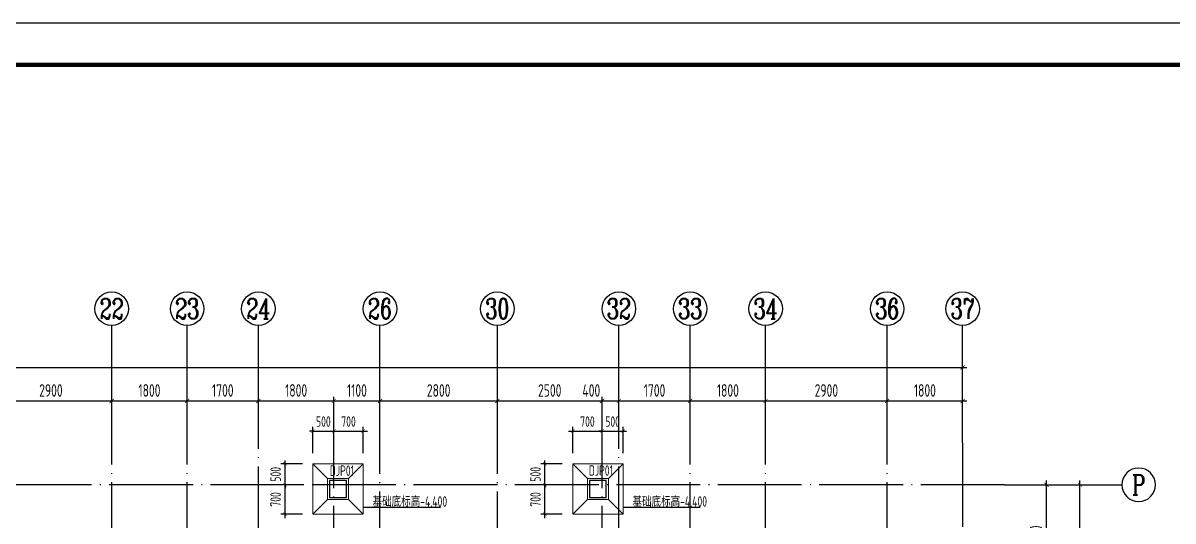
# Model space of a CAD drawing. Extents: x -1058961 to 23600, y -449123 to 2751847.
# Drawn here: x -504510 to -477075, y 35201 to 47080 of the extents above; entities that cross this region are included whole.
import ezdxf
from ezdxf.enums import TextEntityAlignment as Align

# ---------------------------------------------------------------- set-up
doc = ezdxf.new("R2010")
doc.units = 0
doc.header["$LTSCALE"] = 1000
doc.linetypes.add('DASH', pattern=[0.35, 0.25, -0.1])
doc.linetypes.add('DOTE', pattern=[2.42, 2, -0.2, 0.02, -0.2])
doc.layers.get('0').update_dxf_attribs({"linetype": 'CONTINUOUS'})
doc.layers.get('DEFPOINTS').update_dxf_attribs({"linetype": 'CONTINUOUS'})
for name, color, linetype in [('-TK', 7, 'CONTINUOUS'), ('A-AXIS', 1, 'CONTINUOUS'), ('A-DOTE', 10, 'DOTE'), ('AXIS_NUM', 7, 'CONTINUOUS'), ('DIM_ELEV', 3, 'CONTINUOUS'), ('S-J基础底板标注', 3, 'CONTINUOUS'), ('S-Q墙实线', 6, 'CONTINUOUS'), ('S-Q墙虚线', 6, 'DASH'), ('S-Y一般标注', 3, 'CONTINUOUS'), ('独立基础', 2, 'CONTINUOUS')]:
    doc.layers.add(name, color=color, linetype=linetype)
doc.layers.add('独基集中标注', color=7, linetype='CONTINUOUS', lineweight=18)
doc.styles.add('TSSD_Axis', font='complex.shx', dxfattribs={"width": 0.7, "bigfont": 'hztxt.shx'})
doc.styles.add('TSSD_DIMENSION', font='Tssdeng.shx', dxfattribs={"width": 0.7, "bigfont": 'tssdchn.shx'})
doc.styles.add('样式 1', font='yjkeng.shx', dxfattribs={"width": 0.7, "height": 250, "bigfont": 'yjkchn.shx'})
doc.dimstyles.new('TSSD_100_100', dxfattribs={"dimtxt": 300, "dimasz": 100, "dimexe": 100, "dimexo": 250, "dimgap": 100, "dimtad": 1, "dimdec": 0, "dimzin": 0, "dimdsep": 46, "dimtxsty": 'TSSD_DIMENSION', "dimblk": 'ARCHTICK', "dimcen": 0, "dimdle": 100, "dimclrt": 7, "dimadec": 0, "dimazin": 0, "dimtfac": 1, "dimtdec": 0, "dimtix": 1, "dimtmove": 2, "dimatfit": 3, "dimldrblk": 'ARCHTICK', "dimfxl": 0, "dimtolj": 1, "dimtzin": 0, "dimarcsym": 0})
doc.dimstyles.new('TSSD_100_100$0', dxfattribs={"dimtxt": 300, "dimasz": 80, "dimexe": 100, "dimexo": 250, "dimgap": 100, "dimtad": 1, "dimdec": 0, "dimzin": 0, "dimdsep": 46, "dimtxsty": 'TSSD_DIMENSION', "dimblk": 'ARCHTICK', "dimcen": 0, "dimdle": 100, "dimclrd": 3, "dimclre": 3, "dimclrt": 7, "dimadec": 0, "dimazin": 0, "dimtfac": 1, "dimtdec": 0, "dimtix": 1, "dimtmove": 2, "dimatfit": 3, "dimldrblk": 'ARCHTICK', "dimfxl": 0, "dimtolj": 1, "dimtzin": 0, "dimarcsym": 0})

# ---------------------------------------------------------------- blocks, each defined once
blk = doc.blocks.new('_ArchTick')
at = {"color": 0, "linetype": 'ByBlock', "const_width": 0.15}
blk.add_lwpolyline([(-0.5, -0.5), (0.5, 0.5)], dxfattribs=at)
blk = doc.blocks.new('*D591')
at = {"layer": 'DEFPOINTS', "color": 0}
for p in [(-498258, 36565), (-497594, 36565), (-497594, 36065)]:
    blk.add_point(p, dxfattribs=at)
at = {"layer": 'S-J基础底板标注', "color": 3, "lineweight": -2}
for p, q in [((-497844, 36565), (-498358, 36565)), ((-498258, 36565), (-498258, 36645)), ((-498258, 36065), (-498258, 36565)), ((-497844, 36065), (-498358, 36065)), ((-498258, 36065), (-498258, 35985))]:
    blk.add_line(p, q, dxfattribs=at)
at = {"layer": 'S-J基础底板标注', "color": 3, "lineweight": -2, "xscale": 80, "yscale": 80, "zscale": 80}
for p, rotation in [((-498258, 36565), 270), ((-498258, 36065), 90)]:
    blk.add_blockref('_ArchTick', p, dxfattribs=dict(at, rotation=rotation))
at = {"layer": 'S-J基础底板标注', "color": 7, "insert": (-498483, 36315), "char_height": 250, "attachment_point": 5, "rotation": 90, "style": 'TSSD_DIMENSION'}
blk.add_mtext('\\A1;500', dxfattribs=at)
blk = doc.blocks.new('*D593')
at = {"layer": 'DEFPOINTS', "color": 0}
for p in [(-492058, 36065), (-491394, 36065), (-491394, 35365)]:
    blk.add_point(p, dxfattribs=at)
at = {"layer": 'S-J基础底板标注', "color": 3, "lineweight": -2}
for p, q in [((-491644, 36065), (-492158, 36065)), ((-492058, 35265), (-492058, 36165)), ((-491644, 35365), (-492158, 35365))]:
    blk.add_line(p, q, dxfattribs=at)
at = {"layer": 'S-J基础底板标注', "color": 3, "lineweight": -2, "xscale": 80, "yscale": 80, "zscale": 80}
for p, rotation in [((-492058, 36065), 90), ((-492058, 35365), 270)]:
    blk.add_blockref('_ArchTick', p, dxfattribs=dict(at, rotation=rotation))
at = {"layer": 'S-J基础底板标注', "color": 7, "insert": (-492283, 35715), "char_height": 250, "attachment_point": 5, "rotation": 90, "style": 'TSSD_DIMENSION'}
blk.add_mtext('\\A1;700', dxfattribs=at)
blk = doc.blocks.new('*D601')
at = {"layer": 'DEFPOINTS', "color": 0}
for p in [(-498258, 36065), (-497594, 36065), (-497594, 35365)]:
    blk.add_point(p, dxfattribs=at)
at = {"layer": 'S-J基础底板标注', "color": 3, "lineweight": -2}
for p, q in [((-497844, 36065), (-498358, 36065)), ((-498258, 35265), (-498258, 36165)), ((-497844, 35365), (-498358, 35365))]:
    blk.add_line(p, q, dxfattribs=at)
at = {"layer": 'S-J基础底板标注', "color": 3, "lineweight": -2, "xscale": 80, "yscale": 80, "zscale": 80}
for p, rotation in [((-498258, 36065), 90), ((-498258, 35365), 270)]:
    blk.add_blockref('_ArchTick', p, dxfattribs=dict(at, rotation=rotation))
at = {"layer": 'S-J基础底板标注', "color": 7, "insert": (-498483, 35715), "char_height": 250, "attachment_point": 5, "rotation": 90, "style": 'TSSD_DIMENSION'}
blk.add_mtext('\\A1;700', dxfattribs=at)
blk = doc.blocks.new('*D603')
at = {"layer": 'DEFPOINTS', "color": 0}
for p in [(-492058, 36565), (-491394, 36565), (-491394, 36065)]:
    blk.add_point(p, dxfattribs=at)
at = {"layer": 'S-J基础底板标注', "color": 3, "lineweight": -2}
for p, q in [((-491644, 36565), (-492158, 36565)), ((-492058, 36565), (-492058, 36645)), ((-492058, 36065), (-492058, 36565)), ((-491644, 36065), (-492158, 36065)), ((-492058, 36065), (-492058, 35985))]:
    blk.add_line(p, q, dxfattribs=at)
at = {"layer": 'S-J基础底板标注', "color": 3, "lineweight": -2, "xscale": 80, "yscale": 80, "zscale": 80}
for p, rotation in [((-492058, 36565), 270), ((-492058, 36065), 90)]:
    blk.add_blockref('_ArchTick', p, dxfattribs=dict(at, rotation=rotation))
at = {"layer": 'S-J基础底板标注', "color": 7, "insert": (-492283, 36315), "char_height": 250, "attachment_point": 5, "rotation": 90, "style": 'TSSD_DIMENSION'}
blk.add_mtext('\\A1;500', dxfattribs=at)
blk = doc.blocks.new('*D609')
at = {"layer": 'DEFPOINTS', "color": 0}
for p in [(-490194, 37347), (-490694, 36565), (-490194, 36565)]:
    blk.add_point(p, dxfattribs=at)
at = {"layer": 'S-J基础底板标注', "color": 3, "lineweight": -2}
for p, q in [((-490694, 37347), (-490774, 37347)), ((-490694, 36815), (-490694, 37447)), ((-490694, 37347), (-490194, 37347)), ((-490194, 36815), (-490194, 37447)), ((-490194, 37347), (-490114, 37347))]:
    blk.add_line(p, q, dxfattribs=at)
at = {"layer": 'S-J基础底板标注', "color": 3, "lineweight": -2, "xscale": 80, "yscale": 80, "zscale": 80}
for p, rotation in [((-490694, 37347), 359.9998922916083), ((-490194, 37347), 179.9998922916083)]:
    blk.add_blockref('_ArchTick', p, dxfattribs=dict(at, rotation=rotation))
at = {"layer": 'S-J基础底板标注', "color": 7, "insert": (-490444, 37572), "char_height": 250, "attachment_point": 5, "rotation": 359.9999, "style": 'TSSD_DIMENSION'}
blk.add_mtext('\\A1;500', dxfattribs=at)
blk = doc.blocks.new('*D611')
at = {"layer": 'DEFPOINTS', "color": 0}
for p in [(-496394, 37347), (-497094, 36565), (-496394, 36565)]:
    blk.add_point(p, dxfattribs=at)
at = {"layer": 'S-J基础底板标注', "color": 3, "lineweight": -2}
for p, q in [((-497194, 37347), (-496294, 37347)), ((-497094, 36815), (-497094, 37447)), ((-496394, 36815), (-496394, 37447))]:
    blk.add_line(p, q, dxfattribs=at)
at = {"layer": 'S-J基础底板标注', "color": 3, "lineweight": -2, "xscale": 80, "yscale": 80, "zscale": 80}
for p, rotation in [((-497094, 37347), 179.9998922941137), ((-496394, 37347), 359.9998922941137)]:
    blk.add_blockref('_ArchTick', p, dxfattribs=dict(at, rotation=rotation))
at = {"layer": 'S-J基础底板标注', "color": 7, "insert": (-496744, 37572), "char_height": 250, "attachment_point": 5, "rotation": 359.9999, "style": 'TSSD_DIMENSION'}
blk.add_mtext('\\A1;700', dxfattribs=at)
blk = doc.blocks.new('ts_axno')
at = {"color": 0, "linetype": 'ByBlock', "lineweight": -2}
blk.add_circle((0, 0), 0.5, dxfattribs=at)
at = {"color": 0, "linetype": 'ByBlock', "lineweight": -2, "style": 'TSSD_Axis', "width": 0.7}
blk.add_attdef('A', text='', height=0.6, dxfattribs=at).set_placement((0, 0), align=Align.MIDDLE_CENTER)
blk = doc.blocks.new('*D3137')
at = {"layer": 'DEFPOINTS', "color": 0}
for p in [(34300, 22100), (31400, 21100), (34300, 21100)]:
    blk.add_point(p, dxfattribs=at)
at = {"layer": 'S-Y一般标注', "color": 0, "lineweight": -2}
for p, q in [((31300, 22100), (34400, 22100)), ((31400, 21350), (31400, 22200)), ((34300, 21350), (34300, 22200))]:
    blk.add_line(p, q, dxfattribs=at)
at = {"layer": 'S-Y一般标注', "color": 0, "lineweight": -2, "xscale": 100, "yscale": 100, "zscale": 100, "rotation": 180}
blk.add_blockref('_ArchTick', (31400, 22100), dxfattribs=at)
at = {"layer": 'S-Y一般标注', "color": 0, "lineweight": -2, "xscale": 100, "yscale": 100, "zscale": 100}
blk.add_blockref('_ArchTick', (34300, 22100), dxfattribs=at)
at = {"layer": 'S-Y一般标注', "color": 7, "insert": (32850, 22350), "char_height": 300, "attachment_point": 5, "style": 'TSSD_DIMENSION'}
blk.add_mtext('\\A1;2900', dxfattribs=at)
blk = doc.blocks.new('*D3138')
at = {"layer": 'DEFPOINTS', "color": 0}
for p in [(36100, 22100), (34300, 21100), (36100, 21100)]:
    blk.add_point(p, dxfattribs=at)
at = {"layer": 'S-Y一般标注', "color": 0, "lineweight": -2}
for p, q in [((34200, 22100), (36200, 22100)), ((34300, 21350), (34300, 22200)), ((36100, 21350), (36100, 22200))]:
    blk.add_line(p, q, dxfattribs=at)
at = {"layer": 'S-Y一般标注', "color": 0, "lineweight": -2, "xscale": 100, "yscale": 100, "zscale": 100, "rotation": 180}
blk.add_blockref('_ArchTick', (34300, 22100), dxfattribs=at)
at = {"layer": 'S-Y一般标注', "color": 0, "lineweight": -2, "xscale": 100, "yscale": 100, "zscale": 100}
blk.add_blockref('_ArchTick', (36100, 22100), dxfattribs=at)
at = {"layer": 'S-Y一般标注', "color": 7, "insert": (35200, 22350), "char_height": 300, "attachment_point": 5, "style": 'TSSD_DIMENSION'}
blk.add_mtext('\\A1;1800', dxfattribs=at)
blk = doc.blocks.new('*D3139')
at = {"layer": 'DEFPOINTS', "color": 0}
for p in [(37800, 22100), (36100, 21100), (37800, 21100)]:
    blk.add_point(p, dxfattribs=at)
at = {"layer": 'S-Y一般标注', "color": 0, "lineweight": -2}
for p, q in [((36000, 22100), (37900, 22100)), ((36100, 21350), (36100, 22200)), ((37800, 21350), (37800, 22200))]:
    blk.add_line(p, q, dxfattribs=at)
at = {"layer": 'S-Y一般标注', "color": 0, "lineweight": -2, "xscale": 100, "yscale": 100, "zscale": 100, "rotation": 180}
blk.add_blockref('_ArchTick', (36100, 22100), dxfattribs=at)
at = {"layer": 'S-Y一般标注', "color": 0, "lineweight": -2, "xscale": 100, "yscale": 100, "zscale": 100}
blk.add_blockref('_ArchTick', (37800, 22100), dxfattribs=at)
at = {"layer": 'S-Y一般标注', "color": 7, "insert": (36950, 22350), "char_height": 300, "attachment_point": 5, "style": 'TSSD_DIMENSION'}
blk.add_mtext('\\A1;1700', dxfattribs=at)
blk = doc.blocks.new('*D3140')
at = {"layer": 'DEFPOINTS', "color": 0}
for p in [(40700, 22100), (39600, 21100), (40700, 21100)]:
    blk.add_point(p, dxfattribs=at)
at = {"layer": 'S-Y一般标注', "color": 0, "lineweight": -2}
for p, q in [((39500, 22100), (40800, 22100)), ((39600, 21350), (39600, 22200)), ((40700, 21350), (40700, 22200))]:
    blk.add_line(p, q, dxfattribs=at)
at = {"layer": 'S-Y一般标注', "color": 0, "lineweight": -2, "xscale": 100, "yscale": 100, "zscale": 100, "rotation": 180}
blk.add_blockref('_ArchTick', (39600, 22100), dxfattribs=at)
at = {"layer": 'S-Y一般标注', "color": 0, "lineweight": -2, "xscale": 100, "yscale": 100, "zscale": 100}
blk.add_blockref('_ArchTick', (40700, 22100), dxfattribs=at)
at = {"layer": 'S-Y一般标注', "color": 7, "insert": (40150, 22350), "char_height": 300, "attachment_point": 5, "style": 'TSSD_DIMENSION'}
blk.add_mtext('\\A1;1100', dxfattribs=at)
blk = doc.blocks.new('*D3141')
at = {"layer": 'DEFPOINTS', "color": 0}
for p in [(43500, 22100), (40700, 21100), (43500, 21100)]:
    blk.add_point(p, dxfattribs=at)
at = {"layer": 'S-Y一般标注', "color": 0, "lineweight": -2}
for p, q in [((40600, 22100), (43600, 22100)), ((40700, 21350), (40700, 22200)), ((43500, 21350), (43500, 22200))]:
    blk.add_line(p, q, dxfattribs=at)
at = {"layer": 'S-Y一般标注', "color": 0, "lineweight": -2, "xscale": 100, "yscale": 100, "zscale": 100, "rotation": 180}
blk.add_blockref('_ArchTick', (40700, 22100), dxfattribs=at)
at = {"layer": 'S-Y一般标注', "color": 0, "lineweight": -2, "xscale": 100, "yscale": 100, "zscale": 100}
blk.add_blockref('_ArchTick', (43500, 22100), dxfattribs=at)
at = {"layer": 'S-Y一般标注', "color": 7, "insert": (42100, 22350), "char_height": 300, "attachment_point": 5, "style": 'TSSD_DIMENSION'}
blk.add_mtext('\\A1;2800', dxfattribs=at)
blk = doc.blocks.new('*D3142')
at = {"layer": 'DEFPOINTS', "color": 0}
for p in [(46400, 22100), (46000, 21100), (46400, 21100)]:
    blk.add_point(p, dxfattribs=at)
at = {"layer": 'S-Y一般标注', "color": 0, "lineweight": -2}
for p, q in [((45900, 22100), (46500, 22100)), ((46000, 21350), (46000, 22200)), ((46400, 21350), (46400, 22200))]:
    blk.add_line(p, q, dxfattribs=at)
at = {"layer": 'S-Y一般标注', "color": 0, "lineweight": -2, "xscale": 100, "yscale": 100, "zscale": 100, "rotation": 180}
blk.add_blockref('_ArchTick', (46000, 22100), dxfattribs=at)
at = {"layer": 'S-Y一般标注', "color": 0, "lineweight": -2, "xscale": 100, "yscale": 100, "zscale": 100}
blk.add_blockref('_ArchTick', (46400, 22100), dxfattribs=at)
at = {"layer": 'S-Y一般标注', "color": 7, "insert": (45742, 22350), "char_height": 300, "attachment_point": 5, "style": 'TSSD_DIMENSION'}
blk.add_mtext('\\A1;400', dxfattribs=at)
blk = doc.blocks.new('*D3143')
at = {"layer": 'DEFPOINTS', "color": 0}
for p in [(48100, 22100), (46400, 21100), (48100, 21100)]:
    blk.add_point(p, dxfattribs=at)
at = {"layer": 'S-Y一般标注', "color": 0, "lineweight": -2}
for p, q in [((46300, 22100), (48200, 22100)), ((46400, 21350), (46400, 22200)), ((48100, 21350), (48100, 22200))]:
    blk.add_line(p, q, dxfattribs=at)
at = {"layer": 'S-Y一般标注', "color": 0, "lineweight": -2, "xscale": 100, "yscale": 100, "zscale": 100, "rotation": 180}
blk.add_blockref('_ArchTick', (46400, 22100), dxfattribs=at)
at = {"layer": 'S-Y一般标注', "color": 0, "lineweight": -2, "xscale": 100, "yscale": 100, "zscale": 100}
blk.add_blockref('_ArchTick', (48100, 22100), dxfattribs=at)
at = {"layer": 'S-Y一般标注', "color": 7, "insert": (47250, 22350), "char_height": 300, "attachment_point": 5, "style": 'TSSD_DIMENSION'}
blk.add_mtext('\\A1;1700', dxfattribs=at)
blk = doc.blocks.new('*D3144')
at = {"layer": 'DEFPOINTS', "color": 0}
for p in [(49900, 22100), (48100, 21100), (49900, 21100)]:
    blk.add_point(p, dxfattribs=at)
at = {"layer": 'S-Y一般标注', "color": 0, "lineweight": -2}
for p, q in [((48000, 22100), (50000, 22100)), ((48100, 21350), (48100, 22200)), ((49900, 21350), (49900, 22200))]:
    blk.add_line(p, q, dxfattribs=at)
at = {"layer": 'S-Y一般标注', "color": 0, "lineweight": -2, "xscale": 100, "yscale": 100, "zscale": 100, "rotation": 180}
blk.add_blockref('_ArchTick', (48100, 22100), dxfattribs=at)
at = {"layer": 'S-Y一般标注', "color": 0, "lineweight": -2, "xscale": 100, "yscale": 100, "zscale": 100}
blk.add_blockref('_ArchTick', (49900, 22100), dxfattribs=at)
at = {"layer": 'S-Y一般标注', "color": 7, "insert": (49000, 22350), "char_height": 300, "attachment_point": 5, "style": 'TSSD_DIMENSION'}
blk.add_mtext('\\A1;1800', dxfattribs=at)
blk = doc.blocks.new('*D3145')
at = {"layer": 'DEFPOINTS', "color": 0}
for p in [(52800, 22100), (49900, 21100), (52800, 21100)]:
    blk.add_point(p, dxfattribs=at)
at = {"layer": 'S-Y一般标注', "color": 0, "lineweight": -2}
for p, q in [((49800, 22100), (52900, 22100)), ((49900, 21350), (49900, 22200)), ((52800, 21350), (52800, 22200))]:
    blk.add_line(p, q, dxfattribs=at)
at = {"layer": 'S-Y一般标注', "color": 0, "lineweight": -2, "xscale": 100, "yscale": 100, "zscale": 100, "rotation": 180}
blk.add_blockref('_ArchTick', (49900, 22100), dxfattribs=at)
at = {"layer": 'S-Y一般标注', "color": 0, "lineweight": -2, "xscale": 100, "yscale": 100, "zscale": 100}
blk.add_blockref('_ArchTick', (52800, 22100), dxfattribs=at)
at = {"layer": 'S-Y一般标注', "color": 7, "insert": (51350, 22350), "char_height": 300, "attachment_point": 5, "style": 'TSSD_DIMENSION'}
blk.add_mtext('\\A1;2900', dxfattribs=at)
blk = doc.blocks.new('*D3146')
at = {"layer": 'DEFPOINTS', "color": 0}
for p in [(54600, 22100), (52800, 21100), (54600, 21100)]:
    blk.add_point(p, dxfattribs=at)
at = {"layer": 'S-Y一般标注', "color": 0, "lineweight": -2}
for p, q in [((52700, 22100), (54700, 22100)), ((52800, 21350), (52800, 22200)), ((54600, 21350), (54600, 22200))]:
    blk.add_line(p, q, dxfattribs=at)
at = {"layer": 'S-Y一般标注', "color": 0, "lineweight": -2, "xscale": 100, "yscale": 100, "zscale": 100, "rotation": 180}
blk.add_blockref('_ArchTick', (52800, 22100), dxfattribs=at)
at = {"layer": 'S-Y一般标注', "color": 0, "lineweight": -2, "xscale": 100, "yscale": 100, "zscale": 100}
blk.add_blockref('_ArchTick', (54600, 22100), dxfattribs=at)
at = {"layer": 'S-Y一般标注', "color": 7, "insert": (53700, 22350), "char_height": 300, "attachment_point": 5, "style": 'TSSD_DIMENSION'}
blk.add_mtext('\\A1;1800', dxfattribs=at)
blk = doc.blocks.new('*D3147')
at = {"layer": 'DEFPOINTS', "color": 0}
for p in [(54600, 22900), (4600, 21100), (54600, 21100)]:
    blk.add_point(p, dxfattribs=at)
at = {"layer": 'S-Y一般标注', "color": 0, "lineweight": -2}
for p, q in [((4500, 22900), (54700, 22900)), ((4600, 21350), (4600, 23000)), ((54600, 21350), (54600, 23000))]:
    blk.add_line(p, q, dxfattribs=at)
at = {"layer": 'S-Y一般标注', "color": 0, "lineweight": -2, "xscale": 100, "yscale": 100, "zscale": 100, "rotation": 180}
blk.add_blockref('_ArchTick', (4600, 22900), dxfattribs=at)
at = {"layer": 'S-Y一般标注', "color": 0, "lineweight": -2, "xscale": 100, "yscale": 100, "zscale": 100}
blk.add_blockref('_ArchTick', (54600, 22900), dxfattribs=at)
at = {"layer": 'S-Y一般标注', "color": 7, "insert": (29600, 23150), "char_height": 300, "attachment_point": 5, "style": 'TSSD_DIMENSION'}
blk.add_mtext('\\A1;50000', dxfattribs=at)
blk = doc.blocks.new('*D3162')
at = {"layer": 'DEFPOINTS', "color": 0}
for p in [(39600, 22100), (37800, 21100), (39600, 21100)]:
    blk.add_point(p, dxfattribs=at)
at = {"layer": 'S-Y一般标注', "color": 0, "lineweight": -2}
for p, q in [((37700, 22100), (39700, 22100)), ((37800, 21350), (37800, 22200)), ((39600, 21350), (39600, 22200))]:
    blk.add_line(p, q, dxfattribs=at)
at = {"layer": 'S-Y一般标注', "color": 0, "lineweight": -2, "xscale": 100, "yscale": 100, "zscale": 100, "rotation": 180}
blk.add_blockref('_ArchTick', (37800, 22100), dxfattribs=at)
at = {"layer": 'S-Y一般标注', "color": 0, "lineweight": -2, "xscale": 100, "yscale": 100, "zscale": 100}
blk.add_blockref('_ArchTick', (39600, 22100), dxfattribs=at)
at = {"layer": 'S-Y一般标注', "color": 7, "insert": (38700, 22350), "char_height": 300, "attachment_point": 5, "style": 'TSSD_DIMENSION'}
blk.add_mtext('\\A1;1800', dxfattribs=at)
blk = doc.blocks.new('*D3163')
at = {"layer": 'DEFPOINTS', "color": 0}
for p in [(46000, 22100), (43500, 21100), (46000, 21100)]:
    blk.add_point(p, dxfattribs=at)
at = {"layer": 'S-Y一般标注', "color": 0, "lineweight": -2}
for p, q in [((43400, 22100), (46100, 22100)), ((43500, 21350), (43500, 22200)), ((46000, 21350), (46000, 22200))]:
    blk.add_line(p, q, dxfattribs=at)
at = {"layer": 'S-Y一般标注', "color": 0, "lineweight": -2, "xscale": 100, "yscale": 100, "zscale": 100, "rotation": 180}
blk.add_blockref('_ArchTick', (43500, 22100), dxfattribs=at)
at = {"layer": 'S-Y一般标注', "color": 0, "lineweight": -2, "xscale": 100, "yscale": 100, "zscale": 100}
blk.add_blockref('_ArchTick', (46000, 22100), dxfattribs=at)
at = {"layer": 'S-Y一般标注', "color": 7, "insert": (44750, 22350), "char_height": 300, "attachment_point": 5, "style": 'TSSD_DIMENSION'}
blk.add_mtext('\\A1;2500', dxfattribs=at)
blk = doc.blocks.new('*D3187')
at = {"layer": 'DEFPOINTS', "color": 0}
for p in [(55600, 20100), (57400, 20100), (55600, 4600)]:
    blk.add_point(p, dxfattribs=at)
at = {"layer": 'S-Y一般标注', "color": 0, "lineweight": -2}
for p, q in [((55850, 20100), (57500, 20100)), ((57400, 4500), (57400, 20200)), ((55850, 4600), (57500, 4600))]:
    blk.add_line(p, q, dxfattribs=at)
at = {"layer": 'S-Y一般标注', "color": 0, "lineweight": -2, "xscale": 100, "yscale": 100, "zscale": 100}
for p, rotation in [((57400, 20100), 90), ((57400, 4600), 270)]:
    blk.add_blockref('_ArchTick', p, dxfattribs=dict(at, rotation=rotation))
at = {"layer": 'S-Y一般标注', "color": 7, "insert": (57150, 12350), "char_height": 300, "attachment_point": 5, "rotation": 90, "style": 'TSSD_DIMENSION'}
blk.add_mtext('\\A1;15500', dxfattribs=at)
blk = doc.blocks.new('*D3190')
at = {"layer": 'DEFPOINTS', "color": 0}
for p in [(55600, 20100), (56600, 20100), (55600, 17600)]:
    blk.add_point(p, dxfattribs=at)
at = {"layer": 'S-Y一般标注', "color": 0, "lineweight": -2}
for p, q in [((55850, 20100), (56700, 20100)), ((56600, 17500), (56600, 20200)), ((55850, 17600), (56700, 17600))]:
    blk.add_line(p, q, dxfattribs=at)
at = {"layer": 'S-Y一般标注', "color": 0, "lineweight": -2, "xscale": 100, "yscale": 100, "zscale": 100}
for p, rotation in [((56600, 20100), 90), ((56600, 17600), 270)]:
    blk.add_blockref('_ArchTick', p, dxfattribs=dict(at, rotation=rotation))
at = {"layer": 'S-Y一般标注', "color": 7, "insert": (56350, 18850), "char_height": 300, "attachment_point": 5, "rotation": 90, "style": 'TSSD_DIMENSION'}
blk.add_mtext('\\A1;2500', dxfattribs=at)
blk = doc.blocks.new('*D2797')
at = {"layer": 'DEFPOINTS', "color": 0}
for p in [(-497094, 37347), (-497594, 36565), (-497094, 36565)]:
    blk.add_point(p, dxfattribs=at)
at = {"layer": 'S-J基础底板标注', "color": 3, "lineweight": -2}
for p, q in [((-497594, 37347), (-497674, 37347)), ((-497594, 36815), (-497594, 37447)), ((-497594, 37347), (-497094, 37347)), ((-497094, 36815), (-497094, 37447)), ((-497094, 37347), (-497014, 37347))]:
    blk.add_line(p, q, dxfattribs=at)
at = {"layer": 'S-J基础底板标注', "color": 3, "lineweight": -2, "xscale": 80, "yscale": 80, "zscale": 80}
for p, rotation in [((-497594, 37347), 359.9998922941203), ((-497094, 37347), 179.9998922941203)]:
    blk.add_blockref('_ArchTick', p, dxfattribs=dict(at, rotation=rotation))
at = {"layer": 'S-J基础底板标注', "color": 7, "insert": (-497344, 37572), "char_height": 250, "attachment_point": 5, "rotation": 359.9999, "style": 'TSSD_DIMENSION'}
blk.add_mtext('\\A1;500', dxfattribs=at)
blk = doc.blocks.new('*D2798')
at = {"layer": 'DEFPOINTS', "color": 0}
for p in [(-490694, 37347), (-491394, 36565), (-490694, 36565)]:
    blk.add_point(p, dxfattribs=at)
at = {"layer": 'S-J基础底板标注', "color": 3, "lineweight": -2}
for p, q in [((-491494, 37347), (-490594, 37347)), ((-491394, 36815), (-491394, 37447)), ((-490694, 36815), (-490694, 37447))]:
    blk.add_line(p, q, dxfattribs=at)
at = {"layer": 'S-J基础底板标注', "color": 3, "lineweight": -2, "xscale": 80, "yscale": 80, "zscale": 80}
for p, rotation in [((-491394, 37347), 179.9998922941461), ((-490694, 37347), 359.999892294146)]:
    blk.add_blockref('_ArchTick', p, dxfattribs=dict(at, rotation=rotation))
at = {"layer": 'S-J基础底板标注', "color": 7, "insert": (-491044, 37572), "char_height": 250, "attachment_point": 5, "rotation": 359.9999, "style": 'TSSD_DIMENSION'}
blk.add_mtext('\\A1;700', dxfattribs=at)
blk = doc.blocks.new('A1')
blk.add_lwpolyline([(0, 59400), (0, 0), (84100, 0), (84100, 59400)], close=True)
at = {"const_width": 100}
blk.add_lwpolyline([(2500, 58400), (2500, 1000), (83100, 1000), (83100, 58400)], close=True, dxfattribs=at)
blk = doc.blocks.new('20210824.17211196')
at = {"layer": 'S-Q墙虚线', "linetype": 'ByBlock'}
for points in [[(132642, 73029), (132242, 73029), (132242, 72629), (132642, 72629)], [(138842, 73029), (138442, 73029), (138442, 72629), (138842, 72629)]]:
    blk.add_lwpolyline(points, close=True, dxfattribs=at)
blk = doc.blocks.new('20210726.16350016')
at = {"layer": 'A-AXIS'}
for p, q in [((34300, 21100), (34300, 23900)), ((36100, 21100), (36100, 23900)), ((37800, 21100), (37800, 23900)), ((40700, 21100), (40700, 23900)), ((43500, 21100), (43500, 23900)), ((46400, 21100), (46400, 23900)), ((48100, 21100), (48100, 23900)), ((49900, 21100), (49900, 23900)), ((52800, 21100), (52800, 23900)), ((54600, 21100), (54600, 23900)), ((55600, 20100), (58400, 20100))]:
    blk.add_line(p, q, dxfattribs=at)
at = {"layer": 'A-DOTE'}
for p, q in [((34300, 10900), (34300, 21100)), ((36100, 10900), (36100, 21100)), ((37800, 13700), (37800, 21100)), ((39600, 17600), (39600, 21100)), ((40700, 13100.3), (40700, 21100)), ((43500, 13100.3), (43500, 21100)), ((46000, 17600), (46000, 21100)), ((46400, 13700), (46400, 21100)), ((48100, 10900), (48100, 21100)), ((49900, 10900), (49900, 21100)), ((52800, 10900), (52800, 21100)), ((54600, 21100), (54600, 3600)), ((55600, 20100), (3600, 20100))]:
    blk.add_line(p, q, dxfattribs=at)
at = {"layer": 'A-AXIS'}
ref = blk.add_blockref('ts_axno', (34300, 24300), dxfattribs=dict(at, xscale=800, yscale=800, zscale=800))
ref.add_attrib('14', '22', dxfattribs={"layer": 'AXIS_NUM', "height": 480, "style": 'TSSD_Axis', "width": 0.7}).set_placement((34300, 24300), align=Align.MIDDLE_CENTER)
ref = blk.add_blockref('ts_axno', (36100, 24300), dxfattribs=dict(at, xscale=800, yscale=800, zscale=800))
ref.add_attrib('15', '23', dxfattribs={"layer": 'AXIS_NUM', "height": 480, "style": 'TSSD_Axis', "width": 0.7}).set_placement((36100, 24300), align=Align.MIDDLE_CENTER)
ref = blk.add_blockref('ts_axno', (37800, 24300), dxfattribs=dict(at, xscale=800, yscale=800, zscale=800))
ref.add_attrib('16', '24', dxfattribs={"layer": 'AXIS_NUM', "height": 480, "style": 'TSSD_Axis', "width": 0.7}).set_placement((37800, 24300), align=Align.MIDDLE_CENTER)
ref = blk.add_blockref('ts_axno', (40700, 24300), dxfattribs=dict(at, xscale=800, yscale=800, zscale=800))
ref.add_attrib('17', '26', dxfattribs={"layer": 'AXIS_NUM', "height": 480, "style": 'TSSD_Axis', "width": 0.7}).set_placement((40700, 24300), align=Align.MIDDLE_CENTER)
ref = blk.add_blockref('ts_axno', (43500, 24300), dxfattribs=dict(at, xscale=800, yscale=800, zscale=800))
ref.add_attrib('18', '30', dxfattribs={"layer": 'AXIS_NUM', "height": 480, "style": 'TSSD_Axis', "width": 0.7}).set_placement((43500, 24300), align=Align.MIDDLE_CENTER)
ref = blk.add_blockref('ts_axno', (46400, 24300), dxfattribs=dict(at, xscale=800, yscale=800, zscale=800))
ref.add_attrib('19', '32', dxfattribs={"layer": 'AXIS_NUM', "height": 480, "style": 'TSSD_Axis', "width": 0.7}).set_placement((46400, 24300), align=Align.MIDDLE_CENTER)
ref = blk.add_blockref('ts_axno', (48100, 24300), dxfattribs=dict(at, xscale=800, yscale=800, zscale=800))
ref.add_attrib('20', '33', dxfattribs={"layer": 'AXIS_NUM', "height": 480, "style": 'TSSD_Axis', "width": 0.7}).set_placement((48100, 24300), align=Align.MIDDLE_CENTER)
ref = blk.add_blockref('ts_axno', (49900, 24300), dxfattribs=dict(at, xscale=800, yscale=800, zscale=800))
ref.add_attrib('21', '34', dxfattribs={"layer": 'AXIS_NUM', "height": 480, "style": 'TSSD_Axis', "width": 0.7}).set_placement((49900, 24300), align=Align.MIDDLE_CENTER)
ref = blk.add_blockref('ts_axno', (52800, 24300), dxfattribs=dict(at, xscale=800, yscale=800, zscale=800))
ref.add_attrib('22', '36', dxfattribs={"layer": 'AXIS_NUM', "height": 480, "style": 'TSSD_Axis', "width": 0.7}).set_placement((52800, 24300), align=Align.MIDDLE_CENTER)
ref = blk.add_blockref('ts_axno', (54600, 24300), dxfattribs=dict(at, xscale=800, yscale=800, zscale=800))
ref.add_attrib('23', '37', dxfattribs={"layer": 'AXIS_NUM', "height": 480, "style": 'TSSD_Axis', "width": 0.7}).set_placement((54600, 24300), align=Align.MIDDLE_CENTER)
ref = blk.add_blockref('ts_axno', (58800, 20100), dxfattribs=dict(at, xscale=-800, yscale=800, zscale=800))
ref.add_attrib('G', 'P', dxfattribs={"layer": 'AXIS_NUM', "height": 480, "style": 'TSSD_Axis', "width": 0.7}).set_placement((58800, 20100), align=Align.MIDDLE_CENTER)
at = {"layer": 'S-Y一般标注'}
for base, p1, p2, picture, middle in [((54600, 22900), (4600, 21100), (54600, 21100), '*D3147', (29600, 23150)), ((34300, 22100), (31400, 21100), (34300, 21100), '*D3137', (32850, 22350)), ((36100, 22100), (34300, 21100), (36100, 21100), '*D3138', (35200, 22350)), ((37800, 22100), (36100, 21100), (37800, 21100), '*D3139', (36950, 22350)), ((39600, 22100), (37800, 21100), (39600, 21100), '*D3162', (38700, 22350)), ((40700, 22100), (39600, 21100), (40700, 21100), '*D3140', (40150, 22350)), ((43500, 22100), (40700, 21100), (43500, 21100), '*D3141', (42100, 22350)), ((46000, 22100), (43500, 21100), (46000, 21100), '*D3163', (44750, 22350)), ((48100, 22100), (46400, 21100), (48100, 21100), '*D3143', (47250, 22350)), ((49900, 22100), (48100, 21100), (49900, 21100), '*D3144', (49000, 22350)), ((52800, 22100), (49900, 21100), (52800, 21100), '*D3145', (51350, 22350)), ((54600, 22100), (52800, 21100), (54600, 21100), '*D3146', (53700, 22350))]:
    dim = blk.add_linear_dim(base=base, p1=p1, p2=p2, dimstyle='TSSD_100_100', dxfattribs=at)
    dim.commit()
    dim.dimension.update_dxf_attribs({"geometry": picture, "text_midpoint": middle})
dim = blk.add_linear_dim(base=(46400, 22100), p1=(46000, 21100), p2=(46400, 21100), dimstyle='TSSD_100_100', dxfattribs=at)
dim.commit()
dim.dimension.update_dxf_attribs({"geometry": '*D3142', "text_midpoint": (45741.9, 22350), "dimtype": 160})
for base, p1, picture, middle in [((57400, 20100), (55600, 4600), '*D3187', (57150, 12350)), ((56600, 20100), (55600, 17600), '*D3190', (56350, 18850))]:
    dim = blk.add_linear_dim(base=base, p1=p1, p2=(55600, 20100), angle=90, dimstyle='TSSD_100_100', dxfattribs=at)
    dim.commit()
    dim.dimension.update_dxf_attribs({"geometry": picture, "text_midpoint": middle})

msp = doc.modelspace()

# ---------------------------------------------------------------- linework, layer by layer
at = {"layer": 'DIM_ELEV'}
for p, q in [((-494551.11, 35526.19), (-496393.84, 35526.19)), ((-488351.11, 35526.19), (-490193.84, 35526.19))]:
    msp.add_line(p, q, dxfattribs=at)
at = {"layer": '独立基础', "lineweight": 18}
for p, q in [((-497593.85, 36564.53), (-497243.85, 36214.53)), ((-496393.85, 36564.53), (-496743.85, 36214.53)), ((-491393.85, 36564.53), (-491043.85, 36214.53)), ((-490193.85, 36564.53), (-490543.85, 36214.53)), ((-497593.85, 35364.53), (-497243.85, 35714.53)), ((-496393.85, 35364.53), (-496743.85, 35714.53)), ((-491393.85, 35364.53), (-491043.85, 35714.53)), ((-490193.85, 35364.53), (-490543.85, 35714.53))]:
    msp.add_line(p, q, dxfattribs=at)
for points in [[(-496393.85, 36564.53), (-497593.85, 36564.53), (-497593.85, 35364.53), (-496393.85, 35364.53)], [(-490193.85, 36564.53), (-491393.85, 36564.53), (-491393.85, 35364.53), (-490193.85, 35364.53)], [(-496743.85, 36214.53), (-497243.85, 36214.53), (-497243.85, 35714.53), (-496743.85, 35714.53)], [(-490543.85, 36214.53), (-491043.85, 36214.53), (-491043.85, 35714.53), (-490543.85, 35714.53)]]:
    msp.add_lwpolyline(points, close=True, dxfattribs=at)

# ---------------------------------------------------------------- block references
at = {"layer": '-TK'}
msp.add_blockref('A1', (-546702.31, -12319.87), dxfattribs=at)
at = {"layer": 'A-DOTE'}
msp.add_blockref('20210726.16350016', (-536693.83, 15964.46), dxfattribs=at)
at = {"layer": 'S-Q墙实线'}
msp.add_blockref('20210824.17211196', (-629436.13, -36864.48), dxfattribs=at)

# ---------------------------------------------------------------- texts
at = {"layer": '独基集中标注', "style": '样式 1', "width": 0.7}
for p in [(-497190.87, 36525.66), (-491012.85, 36529.05)]:
    msp.add_text('DJ%%142P%%14301', height=250, dxfattribs=at).set_placement(p, align=Align.TOP_LEFT)
for p in [(-496170.75, 35540.53), (-489970.75, 35540.53)]:
    msp.add_text('基础底标高-4.400', height=250, dxfattribs=at).set_placement(p)

# ---------------------------------------------------------------- dimensions: what is measured, and where the dimension line sits
at = {"layer": 'S-J基础底板标注'}
for p1, p2, distance, picture, middle in [((-497593.84, 36564.53), (-497093.83, 36564.53), 782.91, '*D2797', (-497343.83, 37572.44)), ((-497093.83, 36564.53), (-496393.84, 36564.53), 782.91, '*D611', (-496743.84, 37572.44)), ((-491393.84, 36564.53), (-490693.83, 36564.53), 782.91, '*D2798', (-491043.83, 37572.44)), ((-490693.83, 36564.53), (-490193.85, 36564.53), 782.91, '*D609', (-490443.84, 37572.44)), ((-497593.85, 36064.53), (-497593.85, 36564.53), 663.65, '*D591', (-498482.5, 36314.53)), ((-491393.85, 36064.53), (-491393.85, 36564.53), 663.65, '*D603', (-492282.5, 36314.53)), ((-497593.85, 35364.53), (-497593.85, 36064.53), 663.65, '*D601', (-498482.5, 35714.53)), ((-491393.85, 35364.53), (-491393.85, 36064.53), 663.65, '*D593', (-492282.5, 35714.53))]:
    dim = msp.add_aligned_dim(p1=p1, p2=p2, distance=distance, dimstyle='TSSD_100_100$0', override={"dimtxt": 250}, dxfattribs=at)
    dim.commit()
    dim.dimension.update_dxf_attribs({"geometry": picture, "text_midpoint": middle})

doc.saveas('drawing.dxf')
